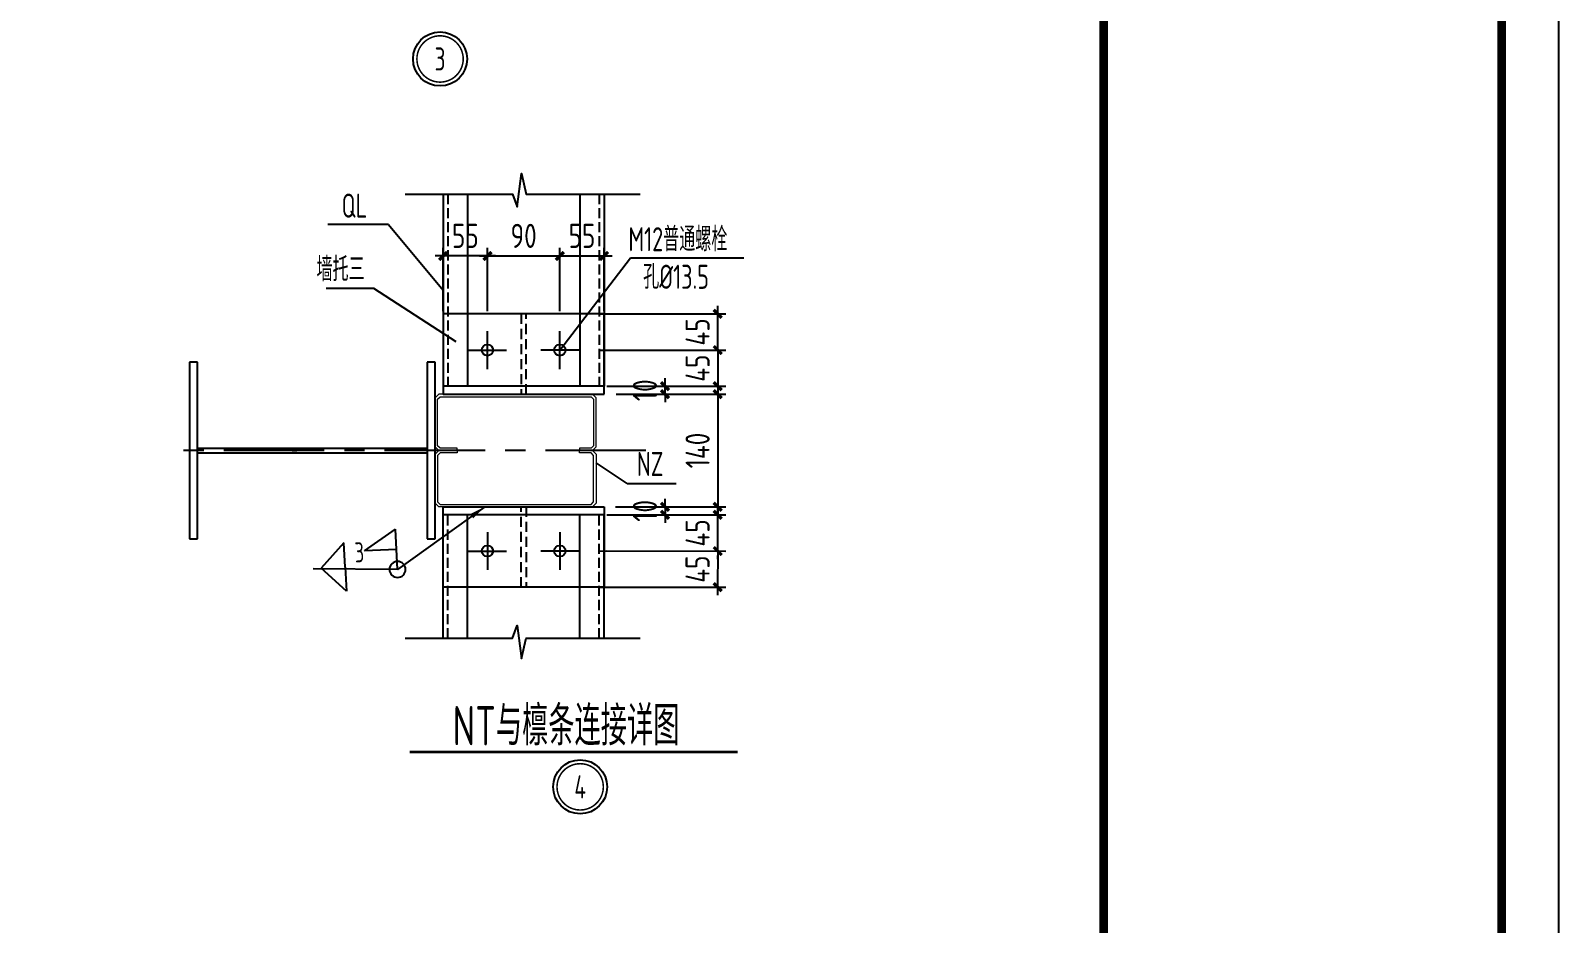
# Model space of a CAD drawing. Extents: x 180850 to 1399066, y 48356 to 327880.
# Drawn here: x 1151932 to 1189933, y 177722 to 199943 of the extents above; entities that cross this region are included whole.
import ezdxf
from ezdxf.enums import TextEntityAlignment as Align

# ---------------------------------------------------------------- set-up
doc = ezdxf.new("R2010")
doc.units = 0
doc.header["$LTSCALE"] = 1000
for name, pattern in [('CENTERX2', [4, 2.5, -0.5, 0.5, -0.5]), ('CONTINOUS', [0]), ('DASH', [0.35, 0.25, -0.1]), ('DASHED', [0.75, 0.5, -0.25])]:
    doc.linetypes.add(name, pattern=pattern)
for name, color, linetype in [('4', 4, 'CONTINOUS'), ('AXIS', 3, 'Continuous'), ('BEAM', 4, 'Continuous'), ('PUB_TEXT', 7, 'Continuous'), ('PUB_TITLE', 4, 'Continuous'), ('PZ', 202, 'Continuous'), ('STXT_HF', 7, 'Continuous'), ('STXT_HF_TEXT', 7, 'Continuous'), ('THIN', 7, 'Continuous'), ('板', 243, 'Continuous'), ('框线', 252, 'Continuous')]:
    doc.layers.add(name, color=color, linetype=linetype)
doc.layers.add('檩条', color=30, linetype='Continuous', lineweight=5)
doc.styles.get("Standard").update_dxf_attribs({"font": 'gbenor.shx', "bigfont": 'gbcbig.shx'})
doc.styles.add('TSSD_Dimension', font='Tssdeng.shx', dxfattribs={"width": 0.8, "bigfont": 'hztxt.shx'})
doc.styles.add('TSSD_Num', font='Tssdeng.shx', dxfattribs={"width": 0.7, "bigfont": 'hztxt.shx'})
doc.styles.add('标准字体', font='tssdeng.shx', dxfattribs={"width": 0.7, "bigfont": 'tssdchn.shx'})
doc.dimstyles.new('TSSD_20_200', dxfattribs={"dimtxt": 600, "dimasz": 200, "dimexe": 200, "dimexo": 500, "dimgap": 200, "dimtad": 1, "dimdec": 0, "dimlfac": 0.05, "dimzin": 0, "dimdsep": 46, "dimtxsty": 'TSSD_Dimension', "dimblk": 'ARCHTICK', "dimblk1": 'ARCHTICK', "dimblk2": 'ARCHTICK', "dimcen": 0, "dimdle": 200, "dimclrt": 7, "dimadec": 0, "dimazin": 0, "dimtfac": 1, "dimtdec": 0, "dimtix": 1, "dimtmove": 2, "dimatfit": 3, "dimfxl": 1, "dimtolj": 1, "dimtzin": 0, "dimarcsym": 0})
doc.dimstyles.new('TSSD_LEADER_STYLE_400.0', dxfattribs={"dimtxt": 1200, "dimasz": 400, "dimexe": 400, "dimexo": 1000, "dimgap": 0.09, "dimtad": 0, "dimtih": 1, "dimtoh": 1, "dimdec": 4, "dimzin": 0, "dimdsep": 46, "dimtxsty": 'Standard', "dimcen": 0.09, "dimdle": 400, "dimclrt": 7, "dimadec": 0, "dimazin": 0, "dimtfac": 1, "dimtdec": 4, "dimtofl": 0, "dimtmove": 0, "dimatfit": 3, "dimfxl": 1, "dimtolj": 1, "dimtzin": 0, "dimarcsym": 0})

# ---------------------------------------------------------------- blocks, each defined once
blk = doc.blocks.new('ts_idx2')
at = {"color": 0, "linetype": 'ByBlock', "lineweight": -2, "const_width": 0.0333}
blk.add_lwpolyline([(-0.5, 0, 1), (0.5, 0, 1)], format="xyb", close=True, dxfattribs=at)
at = {"color": 0, "linetype": 'ByBlock', "lineweight": -2}
blk.add_circle((0, 0), 0.583, dxfattribs=at)
at = {"color": 0, "linetype": 'ByBlock', "lineweight": -2, "style": 'TSSD_Num', "width": 0.7}
blk.add_attdef('A', text='', height=0.5, dxfattribs=at).set_placement((0, 0), align=Align.MIDDLE_CENTER)
blk = doc.blocks.new('_WELD001')
at = {"linetype": 'ByBlock'}
h = blk.add_hatch(color=0, dxfattribs=at)
h.paths.add_polyline_path([(0.8, 0.5), (0, 1), (0, 0.5)], flags=16)
edge = h.paths.add_edge_path()
edge.add_line((0.8, 0.5), (0, 1))
edge.add_line((0, 0.5), (0.8, 0.5))
edge.add_line((0, 0), (0, 1))
at = {"color": 0, "linetype": 'ByBlock'}
for p, q in [((0, 0), (0, 1)), ((0.8, 0.5), (0, 1)), ((0, 0.5), (0.8, 0.5))]:
    blk.add_line(p, q, dxfattribs=at)
blk = doc.blocks.new('_WELD003')
at = {"color": 0, "linetype": 'ByBlock'}
blk.add_circle((0, 0), 0.5, dxfattribs=at)
blk = doc.blocks.new('_WELD004')
at = {"color": 0, "linetype": 'ByBlock'}
for p, q in [((0, 1), (1, 0)), ((0, 0), (0, 1))]:
    blk.add_line(p, q, dxfattribs=at)
blk = doc.blocks.new('_ArchTick')
at = {"color": 0, "linetype": 'ByBlock', "const_width": 0.4}
blk.add_lwpolyline([(-0.5, -0.5), (0.5, 0.5)], dxfattribs=at)
blk = doc.blocks.new('*D647')
at = {"layer": 'AXIS', "color": 0, "linetype": 'ByBlock', "lineweight": -2, "transparency": 16777216}
for p, q in [((1163496, 194333), (1161996, 194333)), ((1162196, 192963), (1162196, 194533)), ((1163296, 192963), (1163296, 194533))]:
    blk.add_line(p, q, dxfattribs=at)
at = {"layer": 'Defpoints', "color": 0, "linetype": 'ByBlock', "transparency": 16777216}
for p in [(1162196, 194333), (1162196, 192463), (1163296, 192463)]:
    blk.add_point(p, dxfattribs=at)
at = {"layer": 'AXIS', "color": 0, "linetype": 'ByBlock', "lineweight": -2, "transparency": 16777216, "xscale": 200, "yscale": 200, "zscale": 200, "rotation": 180}
blk.add_blockref('_ArchTick', (1162196, 194333), dxfattribs=at)
at = {"layer": 'AXIS', "color": 0, "linetype": 'ByBlock', "lineweight": -2, "transparency": 16777216, "xscale": 200, "yscale": 200, "zscale": 200}
blk.add_blockref('_ArchTick', (1163296, 194333), dxfattribs=at)
at = {"layer": 'AXIS', "color": 7, "linetype": 'ByBlock', "transparency": 16777216, "insert": (1162746, 194833), "char_height": 600, "attachment_point": 5, "style": 'TSSD_Dimension'}
blk.add_mtext('\\A1;55', dxfattribs=at)
blk = doc.blocks.new('*D648')
at = {"layer": 'AXIS', "color": 0, "linetype": 'ByBlock', "lineweight": -2, "transparency": 16777216}
for p, q in [((1163096, 194333), (1165296, 194333)), ((1163296, 192963), (1163296, 194533)), ((1165096, 192963), (1165096, 194533))]:
    blk.add_line(p, q, dxfattribs=at)
at = {"layer": 'Defpoints', "color": 0, "linetype": 'ByBlock', "transparency": 16777216}
for p in [(1165096, 194333), (1163296, 192463), (1165096, 192463)]:
    blk.add_point(p, dxfattribs=at)
at = {"layer": 'AXIS', "color": 0, "linetype": 'ByBlock', "lineweight": -2, "transparency": 16777216, "xscale": 200, "yscale": 200, "zscale": 200, "rotation": 180}
blk.add_blockref('_ArchTick', (1163296, 194333), dxfattribs=at)
at = {"layer": 'AXIS', "color": 0, "linetype": 'ByBlock', "lineweight": -2, "transparency": 16777216, "xscale": 200, "yscale": 200, "zscale": 200}
blk.add_blockref('_ArchTick', (1165096, 194333), dxfattribs=at)
at = {"layer": 'AXIS', "color": 7, "linetype": 'ByBlock', "transparency": 16777216, "insert": (1164196, 194833), "char_height": 600, "attachment_point": 5, "style": 'TSSD_Dimension'}
blk.add_mtext('\\A1;90', dxfattribs=at)
blk = doc.blocks.new('*D649')
at = {"layer": 'AXIS', "color": 0, "linetype": 'ByBlock', "lineweight": -2, "transparency": 16777216}
for p, q in [((1164896, 194333), (1166396, 194333)), ((1165096, 192963), (1165096, 194533)), ((1166196, 192963), (1166196, 194533))]:
    blk.add_line(p, q, dxfattribs=at)
at = {"layer": 'Defpoints', "color": 0, "linetype": 'ByBlock', "transparency": 16777216}
for p in [(1166196, 194333), (1165096, 192463), (1166196, 192463)]:
    blk.add_point(p, dxfattribs=at)
at = {"layer": 'AXIS', "color": 0, "linetype": 'ByBlock', "lineweight": -2, "transparency": 16777216, "xscale": 200, "yscale": 200, "zscale": 200, "rotation": 180}
blk.add_blockref('_ArchTick', (1165096, 194333), dxfattribs=at)
at = {"layer": 'AXIS', "color": 0, "linetype": 'ByBlock', "lineweight": -2, "transparency": 16777216, "xscale": 200, "yscale": 200, "zscale": 200}
blk.add_blockref('_ArchTick', (1166196, 194333), dxfattribs=at)
at = {"layer": 'AXIS', "color": 7, "linetype": 'ByBlock', "transparency": 16777216, "insert": (1165646, 194833), "char_height": 600, "attachment_point": 5, "style": 'TSSD_Dimension'}
blk.add_mtext('\\A1;55', dxfattribs=at)
blk = doc.blocks.new('*D650')
at = {"layer": 'AXIS', "color": 0, "linetype": 'ByBlock', "lineweight": -2, "transparency": 16777216}
for p, q in [((1169022, 192891), (1169022, 193091)), ((1166068, 192891), (1169222, 192891)), ((1169022, 191991), (1169022, 192891)), ((1166068, 191991), (1169222, 191991)), ((1169022, 191991), (1169022, 191791))]:
    blk.add_line(p, q, dxfattribs=at)
at = {"layer": 'Defpoints', "color": 0, "linetype": 'ByBlock', "transparency": 16777216}
for p in [(1165568, 192891), (1169022, 192891), (1165568, 191991)]:
    blk.add_point(p, dxfattribs=at)
at = {"layer": 'AXIS', "color": 0, "linetype": 'ByBlock', "lineweight": -2, "transparency": 16777216, "xscale": 200, "yscale": 200, "zscale": 200}
for p, rotation in [((1169022, 192891), 270), ((1169022, 191991), 90)]:
    blk.add_blockref('_ArchTick', p, dxfattribs=dict(at, rotation=rotation))
at = {"layer": 'AXIS', "color": 7, "linetype": 'ByBlock', "transparency": 16777216, "insert": (1168522, 192441), "char_height": 600, "attachment_point": 5, "rotation": 90, "style": 'TSSD_Dimension'}
blk.add_mtext('\\A1;45', dxfattribs=at)
blk = doc.blocks.new('*D599')
at = {"layer": 'AXIS', "color": 0, "linetype": 'ByBlock', "lineweight": -2, "transparency": 16777216}
for p, q in [((1166268, 191991), (1169222, 191991)), ((1169022, 191991), (1169022, 192191)), ((1169022, 191991), (1169022, 191091)), ((1166268, 191091), (1169222, 191091)), ((1169022, 191091), (1169022, 190891))]:
    blk.add_line(p, q, dxfattribs=at)
at = {"layer": 'Defpoints', "color": 0, "linetype": 'ByBlock', "transparency": 16777216}
for p in [(1165768, 191991), (1165768, 191091), (1169022, 191091)]:
    blk.add_point(p, dxfattribs=at)
at = {"layer": 'AXIS', "color": 0, "linetype": 'ByBlock', "lineweight": -2, "transparency": 16777216, "xscale": 200, "yscale": 200, "zscale": 200}
for p, rotation in [((1169022, 191991), 270), ((1169022, 191091), 90)]:
    blk.add_blockref('_ArchTick', p, dxfattribs=dict(at, rotation=rotation))
at = {"layer": 'AXIS', "color": 7, "linetype": 'ByBlock', "transparency": 16777216, "insert": (1168522, 191541), "char_height": 600, "attachment_point": 5, "rotation": 90, "style": 'TSSD_Dimension'}
blk.add_mtext('\\A1;45', dxfattribs=at)
blk = doc.blocks.new('*D651')
at = {"layer": 'AXIS', "color": 0, "linetype": 'ByBlock', "lineweight": -2, "transparency": 16777216}
for p, q in [((1167712, 191091), (1167712, 191291)), ((1166496, 190891), (1167912, 190891)), ((1166696, 191091), (1167912, 191091)), ((1167712, 190891), (1167712, 191091)), ((1167712, 190891), (1167712, 190691))]:
    blk.add_line(p, q, dxfattribs=at)
at = {"layer": 'Defpoints', "color": 0, "linetype": 'ByBlock', "transparency": 16777216}
for p in [(1165996, 190891), (1166196, 191091), (1167712, 191091)]:
    blk.add_point(p, dxfattribs=at)
at = {"layer": 'AXIS', "color": 0, "linetype": 'ByBlock', "lineweight": -2, "transparency": 16777216, "xscale": 200, "yscale": 200, "zscale": 200}
for p, rotation in [((1167712, 191091), 270), ((1167712, 190891), 90)]:
    blk.add_blockref('_ArchTick', p, dxfattribs=dict(at, rotation=rotation))
at = {"layer": 'AXIS', "color": 7, "linetype": 'ByBlock', "transparency": 16777216, "insert": (1167212, 190991), "char_height": 600, "attachment_point": 5, "rotation": 90, "style": 'TSSD_Dimension'}
blk.add_mtext('\\A1;10', dxfattribs=at)
blk = doc.blocks.new('*D600')
at = {"layer": 'AXIS', "color": 0, "linetype": 'ByBlock', "lineweight": -2, "transparency": 16777216}
for p, q in [((1166496, 190891), (1169222, 190891)), ((1169022, 191091), (1169022, 187891)), ((1166481, 188091), (1169222, 188091))]:
    blk.add_line(p, q, dxfattribs=at)
at = {"layer": 'Defpoints', "color": 0, "linetype": 'ByBlock', "transparency": 16777216}
for p in [(1165996, 190891), (1165981, 188091), (1169022, 188091)]:
    blk.add_point(p, dxfattribs=at)
at = {"layer": 'AXIS', "color": 0, "linetype": 'ByBlock', "lineweight": -2, "transparency": 16777216, "xscale": 200, "yscale": 200, "zscale": 200}
for p, rotation in [((1169022, 190891), 90), ((1169022, 188091), 270)]:
    blk.add_blockref('_ArchTick', p, dxfattribs=dict(at, rotation=rotation))
at = {"layer": 'AXIS', "color": 7, "linetype": 'ByBlock', "transparency": 16777216, "insert": (1168522, 189491), "char_height": 600, "attachment_point": 5, "rotation": 90, "style": 'TSSD_Dimension'}
blk.add_mtext('\\A1;140', dxfattribs=at)
blk = doc.blocks.new('*D601')
at = {"layer": 'AXIS', "color": 0, "linetype": 'ByBlock', "lineweight": -2, "transparency": 16777216}
for p, q in [((1166067, 186991), (1169222, 186990)), ((1169022, 186990), (1169021, 186090)), ((1169022, 186990), (1169022, 187190)), ((1166067, 186091), (1169221, 186090)), ((1169021, 186090), (1169021, 185890))]:
    blk.add_line(p, q, dxfattribs=at)
at = {"layer": 'Defpoints', "color": 0, "linetype": 'ByBlock', "transparency": 16777216}
for p in [(1165567, 186991), (1165567, 186091), (1169021, 186090)]:
    blk.add_point(p, dxfattribs=at)
at = {"layer": 'AXIS', "color": 0, "linetype": 'ByBlock', "lineweight": -2, "transparency": 16777216, "xscale": 200, "yscale": 200, "zscale": 200}
for p, rotation in [((1169022, 186990), 269.9816566728969), ((1169021, 186090), 89.98165667289692)]:
    blk.add_blockref('_ArchTick', p, dxfattribs=dict(at, rotation=rotation))
at = {"layer": 'AXIS', "color": 7, "linetype": 'ByBlock', "transparency": 16777216, "insert": (1168521, 186540), "char_height": 600, "attachment_point": 5, "rotation": 89.9817, "style": 'TSSD_Dimension'}
blk.add_mtext('\\A1;45', dxfattribs=at)
blk = doc.blocks.new('*D602')
at = {"layer": 'AXIS', "color": 0, "linetype": 'ByBlock', "lineweight": -2, "transparency": 16777216}
for p, q in [((1166268, 187891), (1169222, 187890)), ((1169022, 187890), (1169022, 188090)), ((1169022, 186990), (1169022, 187890)), ((1166267, 186991), (1169222, 186990)), ((1169022, 186990), (1169021, 186790))]:
    blk.add_line(p, q, dxfattribs=at)
at = {"layer": 'Defpoints', "color": 0, "linetype": 'ByBlock', "transparency": 16777216}
for p in [(1165768, 187891), (1169022, 187890), (1165767, 186991)]:
    blk.add_point(p, dxfattribs=at)
at = {"layer": 'AXIS', "color": 0, "linetype": 'ByBlock', "lineweight": -2, "transparency": 16777216, "xscale": 200, "yscale": 200, "zscale": 200}
for p, rotation in [((1169022, 187890), 269.9816566728969), ((1169022, 186990), 89.9816566728969)]:
    blk.add_blockref('_ArchTick', p, dxfattribs=dict(at, rotation=rotation))
at = {"layer": 'AXIS', "color": 7, "linetype": 'ByBlock', "transparency": 16777216, "insert": (1168522, 187440), "char_height": 600, "attachment_point": 5, "rotation": 89.9817, "style": 'TSSD_Dimension'}
blk.add_mtext('\\A1;45', dxfattribs=at)
blk = doc.blocks.new('*D603')
at = {"layer": 'AXIS', "color": 0, "linetype": 'ByBlock', "lineweight": -2, "transparency": 16777216}
for p, q in [((1167712, 188090), (1167712, 188290)), ((1166496, 188091), (1167912, 188090)), ((1166696, 187891), (1167912, 187890)), ((1167712, 188090), (1167712, 187890)), ((1167712, 187890), (1167712, 187690))]:
    blk.add_line(p, q, dxfattribs=at)
at = {"layer": 'Defpoints', "color": 0, "linetype": 'ByBlock', "transparency": 16777216}
for p in [(1165996, 188091), (1166196, 187891), (1167712, 187890)]:
    blk.add_point(p, dxfattribs=at)
at = {"layer": 'AXIS', "color": 0, "linetype": 'ByBlock', "lineweight": -2, "transparency": 16777216, "xscale": 200, "yscale": 200, "zscale": 200}
for p, rotation in [((1167712, 188090), 269.9816566728969), ((1167712, 187890), 89.98165667289692)]:
    blk.add_blockref('_ArchTick', p, dxfattribs=dict(at, rotation=rotation))
at = {"layer": 'AXIS', "color": 7, "linetype": 'ByBlock', "transparency": 16777216, "insert": (1167212, 187990), "char_height": 600, "attachment_point": 5, "rotation": 89.9817, "style": 'TSSD_Dimension'}
blk.add_mtext('\\A1;10', dxfattribs=at)

msp = doc.modelspace()

# ---------------------------------------------------------------- linework, layer by layer
at = {"color": 8, "linetype": 'CENTERX2'}
msp.add_line((1167238.6, 189490.47), (1155447.98, 189490.64), dxfattribs=at)
at = {"color": 3, "const_width": 64.9}
msp.add_lwpolyline([(1161364.05, 181989.16), (1169518.96, 181989.16)], dxfattribs=at)
at = {"layer": '4', "color": 8, "linetype": 'DASH'}
for p, q in [((1162309.86, 195874.12), (1162309.91, 191090.54)), ((1166076.03, 195874.12), (1166076.03, 191090.54)), ((1162309.76, 184822.2), (1162309.87, 187890.65)), ((1166075.93, 184822.1), (1166076, 187890.55))]:
    msp.add_line(p, q, dxfattribs=at)
at = {"layer": 'AXIS', "color": 2, "linetype": 'ByBlock'}
for p, q in [((1162196.03, 195874.12), (1162196.03, 191090.54)), ((1162796.03, 195874.12), (1162796.03, 191090.54)), ((1165596.03, 195874.12), (1165596.03, 191090.54)), ((1166196.03, 195874.12), (1166196.03, 191090.54)), ((1166196.03, 191090.54), (1162196.03, 191090.54)), ((1162195.93, 184822.2), (1162196, 187890.65)), ((1166196, 187890.55), (1162196, 187890.65)), ((1162795.93, 184822.19), (1162796, 187890.63)), ((1165595.93, 184822.11), (1165596, 187890.56)), ((1166195.93, 184822.1), (1166196, 187890.55))]:
    msp.add_line(p, q, dxfattribs=at)
at = {"layer": 'AXIS', "linetype": 'ByBlock'}
for p, q in [((1160834.65, 195118.54), (1159327.3, 195118.54)), ((1160834.65, 195118.54), (1162196.03, 193480.54)), ((1165096.03, 191990.54), (1166852.03, 194285.54)), ((1166852.03, 194285.54), (1169673.96, 194285.54)), ((1160472.57, 193521.47), (1159284.9, 193521.47)), ((1162514.49, 192191.99), (1160472.57, 193521.47)), ((1166771.36, 188669.88), (1165996.03, 189183.7)), ((1166771.36, 188669.88), (1167991.67, 188669.88))]:
    msp.add_line(p, q, dxfattribs=at)
at = {"layer": 'AXIS', "color": 2, "linetype": 'ByBlock'}
for points in [[(1161246.03, 195874.12), (1163920.12, 195874.12), (1164034.77, 195559.12), (1164145.86, 196382.27), (1164257.62, 195874.12), (1167096.03, 195874.12)], [(1161245.93, 184822.22), (1163920.01, 184822.16), (1164034.67, 185137.16), (1164145.74, 184314.01), (1164257.51, 184822.15), (1167095.93, 184822.08)]]:
    msp.add_lwpolyline(points, dxfattribs=at)
at = {"layer": 'BEAM', "linetype": 'ByBlock'}
for p, q in [((1156087.4, 191690.54), (1155887.4, 191690.54)), ((1155887.4, 191690.54), (1155887.4, 187290.54)), ((1156087.4, 187290.54), (1156087.4, 191690.54)), ((1161996.03, 191690.54), (1161796.03, 191690.54)), ((1161796.03, 191690.54), (1161796.03, 187290.54)), ((1161996.03, 187290.54), (1161996.03, 191690.54)), ((1156087.4, 189550.54), (1161796.03, 189550.54)), ((1156087.4, 189430.54), (1161796.03, 189430.54)), ((1158556.03, 189430.54), (1158436.03, 189430.54)), ((1155887.4, 187290.54), (1156087.4, 187290.54)), ((1161796.03, 187290.54), (1161996.03, 187290.54))]:
    msp.add_line(p, q, dxfattribs=at)
at = {"layer": 'PUB_TITLE'}
msp.add_lwpolyline([(1041333.16, 220381.89), (1189933.16, 220381.89), (1189933.16, 136381.97), (1041333.16, 136381.97)], close=True, dxfattribs=at)
at = {"layer": 'PUB_TITLE', "const_width": 212.12}
for points in [[(1044868.51, 137796.11), (1044868.51, 218967.75), (1188519.02, 218967.75), (1188519.02, 137796.11)], [(1178620.04, 218967.75), (1188519.02, 218967.75), (1188519.02, 137796.11), (1178620.04, 137796.11)]]:
    msp.add_lwpolyline(points, close=True, dxfattribs=at)
at = {"layer": 'PZ'}
for points in [[(1166195.96, 190890.53), (1166196.06, 192890.53), (1162196.07, 192890.55), (1162195.96, 190890.55)], [(1166195.92, 188090.45), (1166195.98, 186090.45), (1162195.99, 186090.52), (1162195.93, 188090.52)]]:
    msp.add_lwpolyline(points, close=True, dxfattribs=at)
for centre in [(1163296.03, 191990.54), (1165096.03, 191990.54), (1163295.98, 186990.62), (1165095.98, 186990.57)]:
    msp.add_circle(centre, 140, dxfattribs=at)
at = {"layer": 'STXT_HF'}
msp.add_line((1161059.06, 186532.54), (1158958.43, 186550.65), dxfattribs=at)
at = {"layer": '板', "linetype": 'DASHED', "ltscale": 0.5}
for p, q in [((1164256.03, 192890.54), (1164136.03, 192890.54)), ((1164136.03, 192890.54), (1164136.03, 190890.54)), ((1164256.03, 190890.54), (1164256.03, 192890.54)), ((1164135.96, 186090.6), (1164136, 188090.6)), ((1164256, 188090.6), (1164255.96, 186090.6)), ((1164255.96, 186090.6), (1164135.96, 186090.6))]:
    msp.add_line(p, q, dxfattribs=at)
at = {"layer": '框线'}
for p, q in [((1163296.03, 191518.41), (1163296.03, 192462.68)), ((1165096.03, 191518.41), (1165096.03, 192462.68)), ((1162823.9, 191990.54), (1163768.17, 191990.54)), ((1165568.17, 191990.54), (1164623.9, 191990.54)), ((1163295.99, 187462.76), (1163295.97, 186518.49)), ((1165095.99, 187462.71), (1165095.97, 186518.44)), ((1162823.84, 186990.63), (1163768.11, 186990.61)), ((1165568.11, 186990.56), (1164623.84, 186990.58))]:
    msp.add_line(p, q, dxfattribs=at)
at = {"layer": '檩条'}
for points in [[(1165584.56, 189550.54), (1165584.56, 189490.54), (1165906.03, 189490.54), (1165996.03, 189580.54), (1165996.03, 190800.54), (1165906.03, 190890.54), (1162086.03, 190890.54), (1161996.03, 190800.54), (1161996.03, 189580.54), (1162086.03, 189490.54), (1162542.4, 189490.54), (1162542.4, 189550.54), (1162116.03, 189550.54), (1162056.03, 189610.54), (1162056.03, 190770.54), (1162116.03, 190830.54), (1165876.03, 190830.54), (1165936.03, 190770.54), (1165936.03, 189610.54), (1165876.03, 189550.54), (1165584.56, 189550.54)], [(1165584.56, 189430.54), (1165584.56, 189490.54), (1165906.03, 189490.54), (1165996.03, 189400.54), (1165996.03, 188180.54), (1165906.03, 188090.54), (1162086.03, 188090.54), (1161996.03, 188180.54), (1161996.03, 189400.54), (1162086.03, 189490.54), (1162542.4, 189490.54), (1162542.4, 189430.54), (1162116.03, 189430.54), (1162056.03, 189370.54), (1162056.03, 188210.54), (1162116.03, 188150.54), (1165876.03, 188150.54), (1165936.03, 188210.54), (1165936.03, 189370.54), (1165876.03, 189430.54), (1165584.56, 189430.54)]]:
    msp.add_lwpolyline(points, close=True, dxfattribs=at)

# ---------------------------------------------------------------- block references
ref = msp.add_blockref('ts_idx2', (1162117.16, 199235.15), dxfattribs=dict(xscale=1152, yscale=1152, zscale=1152))
ref.add_attrib('1', '3', dxfattribs={"layer": 'THIN', "height": 576, "style": 'TSSD_Num', "width": 0.7}).set_placement((1162117.16, 199235.15), align=Align.MIDDLE_CENTER)
ref = msp.add_blockref('ts_idx2', (1165601.74, 181121.61), dxfattribs=dict(xscale=1152, yscale=1152, zscale=1152))
ref.add_attrib('1', '4', dxfattribs={"layer": 'THIN', "height": 576, "style": 'TSSD_Num', "width": 0.7}).set_placement((1165601.74, 181121.61), align=Align.MIDDLE_CENTER)
at = {"layer": 'STXT_HF'}
for name, p, xscale, yscale, zscale, rotation in [('_WELD001', (1161059.06, 186532.54), -999.9999999999931, 999.9999999999983, 999.9999999999983, 2.875709310698307), ('_WELD004', (1159757.42, 186590.78), -600.0000000000002, 600.0000000000002, 600.0000000000002, 2.875709310698307), ('_WELD004', (1159757.42, 186590.78), 600.0000000000002, 600.0000000000002, 600.0000000000002, 182.8757093106982), ('_WELD003', (1161059.06, 186532.54), -399.9999999999957, 399.999999999998, 399.999999999998, 2.875709310698307)]:
    msp.add_blockref(name, p, dxfattribs=dict(at, xscale=xscale, yscale=yscale, zscale=zscale, rotation=rotation))

# ---------------------------------------------------------------- texts
at = {"layer": 'PUB_TEXT', "style": '标准字体', "width": 0.7}
for s, height, p in [('QL', 600, (1159667.83, 195285.6)), ('M12普通螺栓', 600, (1166801.91, 194449.54)), ('墙托三', 600, (1159043.93, 193703.47)), ('孔%%c13.5', 600, (1167168.08, 193514.54)), ('NZ', 600, (1167013.11, 188856.46)), ('NT与檩条连接详图', 980, (1162429.16, 182151.64))]:
    msp.add_text(s, height=height, dxfattribs=at).set_placement(p)
at = {"layer": 'STXT_HF_TEXT', "style": '标准字体', "width": 0.7}
msp.add_text('3', height=500, rotation=2.875709, dxfattribs=at).set_placement((1160004.01, 186703.3))

# ---------------------------------------------------------------- dimensions: what is measured, and where the dimension line sits
at = {"layer": 'AXIS', "linetype": 'ByBlock'}
for base, p1, p2, angle, picture, middle in [((1162196.03, 194333.46), (1163296.03, 192462.68), (1162196.03, 192462.68), 180, '*D647', (1162746.03, 194833.46)), ((1165096.03, 194333.45), (1163296.03, 192462.68), (1165096.03, 192462.68), 180, '*D648', (1164196.03, 194833.45)), ((1166196.03, 194333.45), (1165096.03, 192462.68), (1166196.03, 192462.68), 180, '*D649', (1165646.03, 194833.45)), ((1169022.32, 192890.54), (1165568.17, 191990.54), (1165568.17, 192890.54), 90, '*D650', (1168522.32, 192440.54)), ((1169022.32, 191090.54), (1165768.17, 191990.54), (1165768.17, 191090.54), 90, '*D599', (1168522.32, 191540.54)), ((1167712.14, 191090.54), (1165996.03, 190890.54), (1166196.03, 191090.54), 90, '*D651', (1167212.14, 190990.54)), ((1169022.32, 188090.55), (1165996.03, 190890.54), (1165980.89, 188090.55), 90, '*D600', (1168522.32, 189490.55)), ((1167711.62, 187890.26), (1165995.59, 188090.81), (1166195.52, 187890.75), 269.981657, '*D603', (1167211.66, 187990.42)), ((1169021.81, 187889.85), (1165767.37, 186990.89), (1165767.66, 187890.89), 269.981657, '*D602', (1168521.67, 187440.01)), ((1169021.23, 186089.85), (1165567.37, 186990.95), (1165567.08, 186090.95), 269.981657, '*D601', (1168521.38, 186540.01))]:
    dim = msp.add_linear_dim(base=base, p1=p1, p2=p2, angle=angle, dimstyle='TSSD_20_200', dxfattribs=at)
    dim.commit()
    dim.dimension.update_dxf_attribs({"geometry": picture, "text_midpoint": middle})

# ---------------------------------------------------------------- leaders
at = {"layer": 'STXT_HF'}
msp.add_leader([(1163228.06, 188090.54), (1161059.06, 186532.54)], dimstyle='TSSD_LEADER_STYLE_400.0', dxfattribs=at)

doc.saveas('drawing.dxf')
